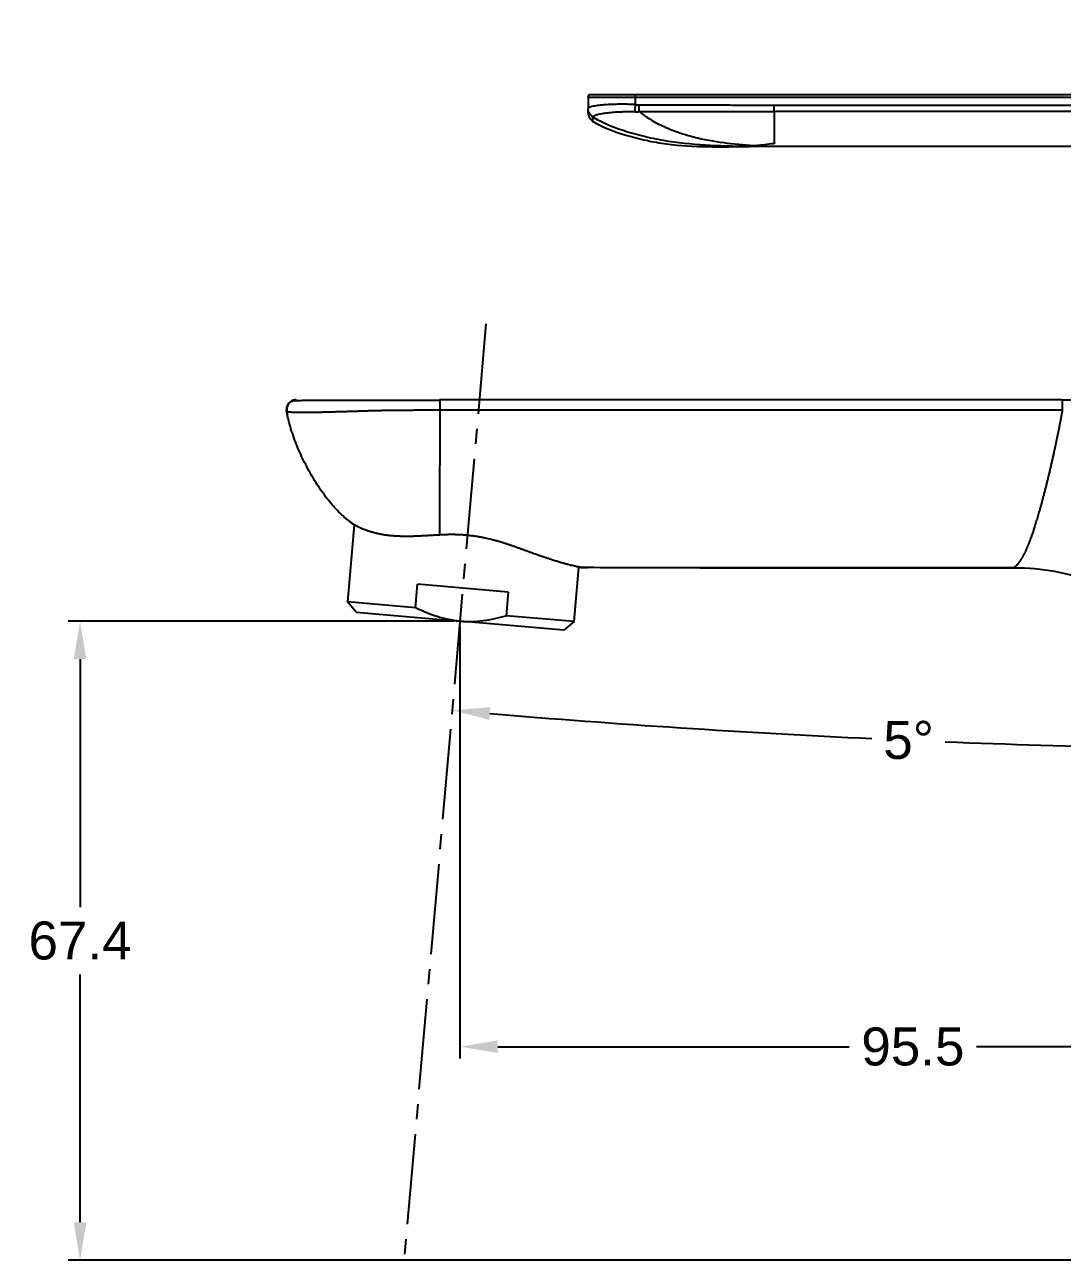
# Model space of a CAD drawing. Header units: millimetres. Extents: x 2004 to 2845, y 1448 to 2043.
# Drawn here: x 2330 to 2439.4, y 1689.5 to 1819.7 of the extents above; entities that cross this region are included whole.
import ezdxf

# ---------------------------------------------------------------- set-up
doc = ezdxf.new("R2010")
doc.units = ezdxf.units.MM
doc.linetypes.add('CENTER2', pattern=[28.575, 19.05, -3.175, 3.175, -3.175])
doc.styles.get("Standard").update_dxf_attribs({"font": 'arial.ttf'})
doc.dimstyles.new('사본(2) STANDARD', dxfattribs={"dimscale": 0, "dimtxt": 4, "dimasz": 4, "dimexe": 1.25, "dimexo": 0.625, "dimgap": 1.5, "dimtad": 3, "dimtih": 1, "dimtoh": 1, "dimdec": 1, "dimzin": 9, "dimdsep": 46, "dimtxsty": 'Standard', "dimcen": 2.5, "dimclrd": 3, "dimclre": 3, "dimclrt": 4, "dimadec": 0, "dimazin": 0, "dimtfac": 1, "dimtdec": 1, "dimtmove": 0, "dimatfit": 3, "dimfxl": 1.25, "dimtfill": 1, "dimtolj": 1, "dimtzin": 0, "dimarcsym": 0})

# ---------------------------------------------------------------- blocks, each defined once
blk = doc.blocks.new('*D4')
at = {"color": 3, "lineweight": -2, "transparency": 16777216}
for p, q in [((2375.26, 1756.87), (2334.59, 1756.87)), ((2335.84, 1752.87), (2335.84, 1726.73)), ((2335.84, 1693.5), (2335.84, 1719.64)), ((2445.78, 1689.5), (2334.59, 1689.5))]:
    blk.add_line(p, q, dxfattribs=at)
at = {"color": 3, "transparency": 16777216}
for points in [[(2335.17, 1752.87), (2336.51, 1752.87), (2335.84, 1756.87)], [(2335.17, 1693.5), (2336.51, 1693.5), (2335.84, 1689.5)]]:
    blk.add_solid(points, dxfattribs=at)
at = {"layer": 'Defpoints', "color": 0, "transparency": 16777216}
for p in [(2375.88, 1756.87), (2335.84, 1689.5), (2446.4, 1689.5)]:
    blk.add_point(p, dxfattribs=at)
at = {"color": 4, "transparency": 16777216, "insert": (2335.84, 1723.18), "char_height": 4, "attachment_point": 5, "bg_fill": 3, "box_fill_scale": 1.1, "bg_fill_color": 256, "bg_fill_true_color": 13158600, "bg_fill_transparency": 0}
blk.add_mtext('\\A1;67.4', dxfattribs=at)
blk = doc.blocks.new('*D5')
at = {"color": 3, "lineweight": -2, "transparency": 16777216}
for start, end in [(265.20733, 267.29921), (267.70076, 269.79267)]:
    blk.add_arc((2471.4, 2848.65), 1105.38, start, end, dxfattribs=at)
at = {"color": 3, "transparency": 16777216}
for points in [[(2378.99, 1746.47), (2379.11, 1747.8), (2375.06, 1747.48)], [(2467.4, 1743.95), (2467.4, 1742.61), (2471.4, 1743.27)]]:
    blk.add_solid(points, dxfattribs=at)
at = {"layer": 'Defpoints', "color": 0, "transparency": 16777216}
for p in [(2471.4, 1819.74), (2378.63, 1788.2), (2407.13, 1745.14), (2471.4, 1691.97), (2369.99, 1689.5)]:
    blk.add_point(p, dxfattribs=at)
at = {"color": 4, "transparency": 16777216, "insert": (2423.19, 1744.32), "char_height": 4, "attachment_point": 5, "bg_fill": 3, "box_fill_scale": 1.1, "bg_fill_color": 256, "bg_fill_true_color": 13158600, "bg_fill_transparency": 0}
blk.add_mtext('\\A1;5°', dxfattribs=at)
blk = doc.blocks.new('*D6')
at = {"color": 3, "lineweight": -2, "transparency": 16777216}
for p, q in [((2375.88, 1756.25), (2375.88, 1710.76)), ((2471.4, 1756.25), (2471.4, 1710.76)), ((2379.88, 1712.01), (2416.93, 1712.01)), ((2467.4, 1712.01), (2430.35, 1712.01))]:
    blk.add_line(p, q, dxfattribs=at)
at = {"color": 3, "transparency": 16777216}
for points in [[(2379.88, 1712.68), (2379.88, 1711.35), (2375.88, 1712.01)], [(2467.4, 1712.68), (2467.4, 1711.35), (2471.4, 1712.01)]]:
    blk.add_solid(points, dxfattribs=at)
at = {"layer": 'Defpoints', "color": 0, "transparency": 16777216}
for p in [(2375.88, 1756.87), (2471.4, 1756.87), (2471.4, 1712.01)]:
    blk.add_point(p, dxfattribs=at)
at = {"color": 4, "transparency": 16777216, "insert": (2423.64, 1712.01), "char_height": 4, "attachment_point": 5, "bg_fill": 3, "box_fill_scale": 1.1, "bg_fill_color": 256, "bg_fill_true_color": 13158600, "bg_fill_transparency": 0}
blk.add_mtext('\\A1;95.5', dxfattribs=at)

msp = doc.modelspace()

# ---------------------------------------------------------------- linework, layer by layer
at = {"linetype": 'Continuous'}
for p, q in [((2389.4, 1812.1), (2389.4, 1810.92)), ((2389.4, 1812.1), (2394.4, 1812.1)), ((2389.7, 1812.4), (2394.4, 1812.4)), ((2394.4, 1812.4), (2449.71, 1812.4)), ((2394.4, 1812.1), (2394.4, 1812.4)), ((2394.4, 1811.32), (2394.4, 1812.1)), ((2394.4, 1812.1), (2449.71, 1812.1)), ((2389.4, 1810.44), (2389.4, 1810.88)), ((2409, 1811.28), (2449.91, 1811.28)), ((2406.4, 1806.9), (2406.41, 1806.9)), ((2443.9, 1806.9), (2406.4, 1806.9)), ((2406.41, 1806.9), (2406.4, 1806.9)), ((2358.6, 1780.2), (2358.59, 1780.2)), ((2364.73, 1767.04), (2364.02, 1758.91)), ((2364.49, 1767.19), (2364.49, 1767.18)), ((2387.93, 1756.82), (2388.43, 1762.53)), ((2388.68, 1762.53), (2388.68, 1762.53)), ((2371.19, 1758.28), (2371.41, 1760.77)), ((2380.97, 1759.94), (2371.41, 1760.77)), ((2380.97, 1759.94), (2380.75, 1757.45)), ((2364.93, 1757.83), (2364.02, 1758.91)), ((2371.19, 1758.28), (2364.02, 1758.91)), ((2364.93, 1757.83), (2375.88, 1756.87)), ((2387.93, 1756.82), (2380.75, 1757.45)), ((2386.84, 1755.91), (2375.88, 1756.87)), ((2387.93, 1756.82), (2386.84, 1755.91))]:
    msp.add_line(p, q, dxfattribs=at)
at = {"color": 1, "linetype": 'CENTER2', "ltscale": 0.5}
msp.add_line((2378.63, 1788.2), (2369.99, 1689.5), dxfattribs=at)
at = {"linetype": 'Continuous', "extrusion": (0, 0, -1)}
msp.add_arc((-2389.7, 1812.1), 0.3, 0, 90, dxfattribs=at)
msp.add_ellipse((2389.41, 1818.45), major_axis=(-0.01, -7.6), ratio=0.000077, start_param=0.091696, end_param=0.132258, dxfattribs=at)
at = {"linetype": 'Continuous'}
for points, knots in [([(2389.51, 1811.02), (2389.51, 1811.02), (2389.5, 1811.02), (2389.49, 1811.02), (2389.48, 1811.01), (2389.47, 1811), (2389.46, 1811), (2389.45, 1810.99), (2389.44, 1810.98), (2389.43, 1810.97), (2389.43, 1810.97), (2389.42, 1810.96), (2389.42, 1810.95), (2389.41, 1810.95), (2389.41, 1810.94), (2389.41, 1810.93), (2389.4, 1810.92), (2389.4, 1810.92), (2389.4, 1810.92)], [0, 0, 0, 0, 0.010482, 0.073142, 0.136275, 0.19988, 0.263958, 0.328508, 0.393531, 0.459026, 0.524994, 0.591434, 0.658347, 0.725732, 0.79359, 0.861921, 0.930724, 1, 1, 1, 1]), ([(2389.92, 1810.01), (2389.84, 1810.05), (2389.77, 1810.11), (2389.64, 1810.23), (2389.59, 1810.3), (2389.5, 1810.45), (2389.46, 1810.53), (2389.42, 1810.7), (2389.4, 1810.79), (2389.4, 1810.88)], [0, 0, 0, 0, 0.25, 0.25, 0.5, 0.5, 0.75, 0.75, 1, 1, 1, 1]), ([(2389.4, 1810.44), (2389.4, 1810.35), (2389.41, 1810.27), (2389.46, 1810.1), (2389.49, 1810.02), (2389.57, 1809.88), (2389.62, 1809.81), (2389.74, 1809.68), (2389.81, 1809.63), (2389.88, 1809.59)], [0, 0, 0, 0, 0.25, 0.25, 0.5, 0.5, 0.75, 0.75, 1, 1, 1, 1]), ([(2394.4, 1811.32), (2394.39, 1811.32), (2394.37, 1811.32), (2394.33, 1811.33), (2394.3, 1811.33), (2394.26, 1811.33), (2394.22, 1811.33), (2394.19, 1811.33), (2394.15, 1811.33), (2394.12, 1811.34), (2394.08, 1811.34), (2394.04, 1811.34), (2394.01, 1811.34), (2393.97, 1811.34), (2393.93, 1811.34), (2393.9, 1811.34), (2393.86, 1811.35), (2393.82, 1811.35), (2393.79, 1811.35), (2393.75, 1811.35), (2393.71, 1811.35), (2393.67, 1811.35), (2393.64, 1811.35), (2393.6, 1811.35), (2393.56, 1811.35), (2393.52, 1811.35), (2393.49, 1811.36), (2393.45, 1811.36), (2393.41, 1811.36), (2393.37, 1811.36), (2393.34, 1811.36), (2393.3, 1811.36), (2393.26, 1811.36), (2393.22, 1811.36), (2393.19, 1811.36), (2393.15, 1811.36), (2393.11, 1811.36), (2393.07, 1811.36), (2393.03, 1811.36), (2393, 1811.36), (2392.96, 1811.36), (2392.92, 1811.36), (2392.88, 1811.36), (2392.85, 1811.36), (2392.81, 1811.36), (2392.77, 1811.36), (2392.73, 1811.36), (2392.69, 1811.36), (2392.66, 1811.36), (2392.62, 1811.36), (2392.58, 1811.36), (2392.54, 1811.36), (2392.4, 1811.35), (2392.16, 1811.35), (2391.83, 1811.34), (2391.5, 1811.32), (2391.18, 1811.3), (2390.86, 1811.27), (2390.53, 1811.24), (2390.2, 1811.19), (2389.91, 1811.14), (2389.75, 1811.11), (2389.67, 1811.08), (2389.65, 1811.08), (2389.63, 1811.07), (2389.61, 1811.06), (2389.6, 1811.06), (2389.58, 1811.05), (2389.56, 1811.05), (2389.55, 1811.04), (2389.53, 1811.03), (2389.52, 1811.03), (2389.51, 1811.02), (2389.51, 1811.02)], [0, 0, 0, 0, 0.005213, 0.010441, 0.015684, 0.020942, 0.026214, 0.031502, 0.036804, 0.042121, 0.047453, 0.052799, 0.058161, 0.063537, 0.068928, 0.074334, 0.079756, 0.085192, 0.090643, 0.096109, 0.101589, 0.107085, 0.112596, 0.118122, 0.123663, 0.129219, 0.13479, 0.140376, 0.145977, 0.151593, 0.157224, 0.162871, 0.168532, 0.174209, 0.1799, 0.185607, 0.191329, 0.197066, 0.202818, 0.208586, 0.214368, 0.220166, 0.225979, 0.231808, 0.237651, 0.24351, 0.249384, 0.255273, 0.261177, 0.267097, 0.273032, 0.278983, 0.284948, 0.338607, 0.394136, 0.451542, 0.510829, 0.572003, 0.645719, 0.725313, 0.810788, 0.902148, 0.91083, 0.919584, 0.92841, 0.937307, 0.946275, 0.955315, 0.964426, 0.973608, 0.982862, 0.992187, 1, 1, 1, 1]), ([(2394.35, 1810.57), (2394.2, 1810.57), (2394.06, 1810.57), (2393.77, 1810.57), (2393.63, 1810.56), (2393.35, 1810.56), (2393.21, 1810.55), (2392.94, 1810.54), (2392.8, 1810.54), (2392.41, 1810.52), (2392.16, 1810.5), (2391.69, 1810.46), (2391.46, 1810.44), (2391.06, 1810.38), (2390.88, 1810.36), (2390.56, 1810.3), (2390.43, 1810.27), (2390.2, 1810.2), (2390.11, 1810.17), (2389.99, 1810.1), (2389.95, 1810.07), (2389.94, 1810.04)], [0, 0, 0, 0, 0.0625, 0.0625, 0.125, 0.125, 0.1875, 0.1875, 0.25, 0.25, 0.375, 0.375, 0.5, 0.5, 0.625, 0.625, 0.75, 0.75, 0.875, 0.875, 1, 1, 1, 1]), ([(2394.4, 1811.32), (2394.43, 1811.32), (2394.53, 1811.31), (2394.66, 1811.31), (2394.76, 1811.31), (2394.78, 1811.31)], [0, 0, 0, 0, 0.203411, 0.830539, 1, 1, 1, 1]), ([(2394.77, 1810.59), (2394.77, 1810.63), (2394.77, 1810.68), (2394.77, 1810.79), (2394.77, 1810.85), (2394.78, 1810.98), (2394.78, 1811.04), (2394.78, 1811.18), (2394.78, 1811.24), (2394.78, 1811.31)], [0, 0, 0, 0, 0.25, 0.25, 0.5, 0.5, 0.75, 0.75, 1, 1, 1, 1]), ([(2394.77, 1810.59), (2395.25, 1810.2), (2396, 1809.71), (2396.9, 1809.24), (2397.28, 1809.06), (2397.54, 1808.94), (2397.67, 1808.89), (2398.06, 1808.72), (2398.32, 1808.62), (2398.84, 1808.43), (2399.1, 1808.34), (2399.88, 1808.09), (2400.41, 1807.94), (2401.98, 1807.56), (2403.03, 1807.39), (2405.15, 1807.14), (2406.21, 1807.06), (2407.26, 1807)], [0, 0, 0, 0, 0.125, 0.1875, 0.21875, 0.21875, 0.25, 0.25, 0.3125, 0.3125, 0.375, 0.375, 0.5, 0.5, 0.75, 0.75, 1, 1, 1, 1]), ([(2394.77, 1810.59), (2395.08, 1810.59), (2395.69, 1810.59), (2396.6, 1810.59), (2397.51, 1810.59), (2398.42, 1810.59), (2399.32, 1810.59), (2400.22, 1810.59), (2401.11, 1810.59), (2402.01, 1810.59), (2402.89, 1810.59), (2403.78, 1810.59), (2404.66, 1810.59), (2405.53, 1810.59), (2406.41, 1810.59), (2407.28, 1810.59), (2408.14, 1810.59), (2408.72, 1810.59), (2409, 1810.59)], [0, 0, 0, 0, 0.064402, 0.128565, 0.192486, 0.25616, 0.319586, 0.38276, 0.445678, 0.508339, 0.570739, 0.632876, 0.694746, 0.756346, 0.817675, 0.878728, 0.939504, 1, 1, 1, 1]), ([(2394.78, 1811.31), (2395.53, 1811.3), (2397.1, 1811.3), (2399.47, 1811.29), (2401.9, 1811.29), (2404.33, 1811.28), (2406.7, 1811.28), (2408.26, 1811.28), (2409, 1811.28)], [0, 0, 0, 0, 0.159918, 0.329908, 0.500481, 0.671623, 0.843312, 1, 1, 1, 1]), ([(2409, 1810.59), (2409, 1810.64), (2409, 1810.69), (2409, 1810.79), (2409, 1810.85), (2409, 1810.97), (2409, 1811.03), (2409, 1811.15), (2409, 1811.22), (2409, 1811.28)], [0, 0, 0, 0, 0.25, 0.25, 0.5, 0.5, 0.75, 0.75, 1, 1, 1, 1]), ([(2409, 1810.59), (2409, 1810.05), (2409, 1809.39), (2409, 1808.7), (2409, 1808.1), (2409, 1807.57), (2409, 1807.3), (2409, 1807.2)], [0, 0, 0, 0, 0.219732, 0.349777, 0.479821, 0.739911, 1, 1, 1, 1]), ([(2389.88, 1809.59), (2389.88, 1809.59), (2389.88, 1809.59), (2389.88, 1809.59), (2389.88, 1809.59), (2389.88, 1809.59), (2389.88, 1809.59), (2389.88, 1809.59), (2389.88, 1809.59), (2389.88, 1809.6), (2389.88, 1809.6), (2389.89, 1809.6), (2389.89, 1809.6), (2389.89, 1809.61), (2389.89, 1809.61), (2389.89, 1809.61), (2389.89, 1809.62), (2389.89, 1809.62), (2389.89, 1809.63), (2389.89, 1809.63), (2389.89, 1809.63), (2389.89, 1809.64), (2389.89, 1809.65), (2389.89, 1809.65), (2389.89, 1809.66), (2389.89, 1809.66), (2389.89, 1809.67), (2389.9, 1809.68), (2389.9, 1809.68), (2389.9, 1809.69), (2389.9, 1809.7), (2389.9, 1809.7), (2389.9, 1809.71), (2389.9, 1809.72), (2389.9, 1809.73), (2389.9, 1809.74), (2389.9, 1809.75), (2389.9, 1809.75), (2389.9, 1809.76), (2389.9, 1809.77), (2389.91, 1809.78), (2389.91, 1809.79), (2389.91, 1809.8), (2389.91, 1809.81), (2389.91, 1809.82), (2389.91, 1809.83), (2389.91, 1809.85), (2389.91, 1809.86), (2389.91, 1809.87), (2389.91, 1809.88), (2389.91, 1809.89), (2389.91, 1809.9), (2389.92, 1809.92), (2389.92, 1809.93), (2389.92, 1809.94), (2389.92, 1809.96), (2389.92, 1809.97), (2389.92, 1809.98), (2389.92, 1810), (2389.92, 1810), (2389.92, 1810.01)], [0, 0, 0, 0, 0.017879, 0.035736, 0.05357, 0.071382, 0.089172, 0.10694, 0.124686, 0.142409, 0.16011, 0.177789, 0.195446, 0.21308, 0.230692, 0.248281, 0.265849, 0.283394, 0.300916, 0.318417, 0.335895, 0.35335, 0.370784, 0.388194, 0.405583, 0.422949, 0.440293, 0.457614, 0.474913, 0.492189, 0.509443, 0.526674, 0.543883, 0.56107, 0.578234, 0.595375, 0.612494, 0.629591, 0.646665, 0.663716, 0.680745, 0.697752, 0.714735, 0.731697, 0.748635, 0.765551, 0.782445, 0.799316, 0.816164, 0.83299, 0.849793, 0.866573, 0.883331, 0.900066, 0.916778, 0.933468, 0.950135, 0.966779, 0.983401, 1, 1, 1, 1]), ([(2389.88, 1809.59), (2390.96, 1808.92), (2392.86, 1808.2), (2395.52, 1807.54), (2398.38, 1807.01), (2402.01, 1806.84), (2404.94, 1806.9), (2406.4, 1806.9)], [0, 0, 0, 0, 0.224773, 0.353977, 0.483182, 0.74159, 1, 1, 1, 1]), ([(2389.92, 1810.01), (2389.92, 1810.01), (2389.92, 1810.01), (2389.93, 1810.02), (2389.93, 1810.02), (2389.93, 1810.02), (2389.93, 1810.03), (2389.93, 1810.03), (2389.93, 1810.04), (2389.94, 1810.04), (2389.94, 1810.04)], [0, 0, 0, 0, 0.123337, 0.247146, 0.371429, 0.496186, 0.62142, 0.747133, 0.873326, 1, 1, 1, 1]), ([(2389.92, 1810.01), (2391.07, 1809.33), (2393.01, 1808.57), (2395.71, 1807.87), (2398.61, 1807.31), (2402.28, 1807), (2405.23, 1806.95), (2406.7, 1806.93)], [0, 0, 0, 0, 0.224296, 0.35358, 0.482864, 0.741432, 1, 1, 1, 1]), ([(2407.26, 1807), (2407.2, 1806.99), (2407.09, 1806.97), (2406.94, 1806.96), (2406.81, 1806.94), (2406.73, 1806.93), (2406.7, 1806.93)], [0, 0, 0, 0, 0.250005, 0.500008, 0.750012, 1, 1, 1, 1]), ([(2358.59, 1780.2), (2358.53, 1780.2), (2358.47, 1780.19), (2358.33, 1780.17), (2358.27, 1780.15), (2358.13, 1780.09), (2358.07, 1780.05), (2357.94, 1779.96), (2357.88, 1779.91), (2357.78, 1779.79), (2357.74, 1779.72), (2357.67, 1779.59), (2357.64, 1779.51), (2357.6, 1779.37), (2357.59, 1779.29), (2357.59, 1779.15), (2357.6, 1779.08), (2357.61, 1779.01)], [0, 0, 0, 0, 0.125, 0.125, 0.25, 0.25, 0.375, 0.375, 0.5, 0.5, 0.625, 0.625, 0.75, 0.75, 0.875, 0.875, 1, 1, 1, 1]), ([(2357.73, 1778.85), (2357.69, 1778.96), (2357.64, 1779.18), (2357.7, 1779.56), (2357.91, 1779.89), (2358.12, 1780.04), (2358.24, 1780.1)], [0, 0, 0, 0, 0.225169, 0.477135, 0.741745, 1, 1, 1, 1]), ([(2358.29, 1780.12), (2358.29, 1780.12), (2358.33, 1780.13), (2358.4, 1780.14), (2358.69, 1780.14), (2359.14, 1780.15), (2359.77, 1780.15), (2360.58, 1780.16), (2361.56, 1780.16), (2362.67, 1780.17), (2363.91, 1780.17), (2365.24, 1780.17), (2366.62, 1780.17), (2369.47, 1780.18), (2371.86, 1780.18), (2373.77, 1780.18)], [0, 0, 0, 0, 0.053409, 0.108182, 0.164171, 0.221379, 0.279782, 0.339377, 0.400148, 0.462083, 0.525185, 0.589435, 0.655664, 0.723553, 1, 1, 1, 1]), ([(2358.59, 1780.2), (2358.59, 1780.2), (2358.6, 1780.2), (2358.62, 1780.2), (2358.62, 1780.2), (2358.63, 1780.2), (2358.63, 1780.2), (2358.64, 1780.2), (2358.65, 1780.2), (2358.66, 1780.2), (2358.66, 1780.2), (2358.66, 1780.2)], [0, 0, 0, 0, 0.535619, 0.535619, 0.669524, 0.669524, 0.803429, 0.803429, 0.937334, 0.937334, 1, 1, 1, 1]), ([(2373.77, 1780.2), (2373.77, 1780.2), (2373.77, 1780.2), (2373.77, 1780.2), (2373.77, 1780.2), (2373.77, 1780.2), (2373.77, 1780.19), (2373.77, 1780.19), (2373.77, 1780.19), (2373.77, 1780.19), (2373.77, 1780.19), (2373.77, 1780.18), (2373.77, 1780.18), (2373.77, 1780.18), (2373.77, 1780.18), (2373.77, 1780.18)], [0, 0, 0, 0, 0.078943, 0.158558, 0.238841, 0.319789, 0.4014, 0.483669, 0.566591, 0.650162, 0.734376, 0.819227, 0.904709, 0.990816, 1, 1, 1, 1]), ([(2373.77, 1780.18), (2373.77, 1780.18), (2373.77, 1780.17), (2373.77, 1780.17), (2373.77, 1780.16), (2373.77, 1780.16), (2373.77, 1780.15), (2373.77, 1780.15), (2373.77, 1780.14), (2373.77, 1780.13), (2373.77, 1780.13), (2373.77, 1780.12), (2373.77, 1780.11), (2373.77, 1780.11), (2373.77, 1780.1), (2373.77, 1780.09), (2373.77, 1780.08), (2373.77, 1780.07), (2373.77, 1780.06), (2373.77, 1780.05), (2373.77, 1780.04), (2373.77, 1780.03), (2373.77, 1780.02), (2373.77, 1780), (2373.77, 1779.99), (2373.77, 1779.98), (2373.77, 1779.97), (2373.77, 1779.95), (2373.77, 1779.94), (2373.77, 1779.92), (2373.77, 1779.91), (2373.77, 1779.89), (2373.77, 1779.88), (2373.77, 1779.86), (2373.77, 1779.85), (2373.77, 1779.83), (2373.77, 1779.82), (2373.77, 1779.8), (2373.77, 1779.78), (2373.77, 1779.77), (2373.77, 1779.75), (2373.77, 1779.73), (2373.77, 1779.71), (2373.77, 1779.69), (2373.77, 1779.68), (2373.77, 1779.66), (2373.77, 1779.64), (2373.77, 1779.62), (2373.77, 1779.6), (2373.77, 1779.58), (2373.77, 1779.56), (2373.77, 1779.54), (2373.77, 1779.52), (2373.77, 1779.5), (2373.78, 1779.49), (2373.78, 1779.47), (2373.78, 1779.45), (2373.78, 1779.43), (2373.78, 1779.41), (2373.78, 1779.39), (2373.78, 1779.37), (2373.78, 1779.35), (2373.78, 1779.33), (2373.78, 1779.31), (2373.78, 1779.29), (2373.78, 1779.27), (2373.78, 1779.25), (2373.78, 1779.23), (2373.78, 1779.21), (2373.78, 1779.19), (2373.78, 1779.17), (2373.78, 1779.15), (2373.78, 1779.14), (2373.78, 1779.12), (2373.78, 1779.11), (2373.78, 1779.1)], [0, 0, 0, 0, 0.011163, 0.023736, 0.036394, 0.049138, 0.061966, 0.074876, 0.087867, 0.100937, 0.114085, 0.127308, 0.140606, 0.153975, 0.167415, 0.180922, 0.194496, 0.208133, 0.221832, 0.23559, 0.249404, 0.263273, 0.277194, 0.291163, 0.305179, 0.319239, 0.33334, 0.347479, 0.361653, 0.37586, 0.390095, 0.404358, 0.418643, 0.43295, 0.447273, 0.46161, 0.475959, 0.490315, 0.504676, 0.519039, 0.5334, 0.547757, 0.562105, 0.576443, 0.590766, 0.605073, 0.619359, 0.633621, 0.647857, 0.662064, 0.676239, 0.690378, 0.704479, 0.71854, 0.732556, 0.746526, 0.760447, 0.774317, 0.788132, 0.801891, 0.81559, 0.829228, 0.842803, 0.856311, 0.869751, 0.883122, 0.89642, 0.909644, 0.922793, 0.935864, 0.948856, 0.961767, 0.974595, 0.98734, 1, 1, 1, 1]), ([(2439.39, 1780.2), (2439.39, 1780.2), (2439.39, 1780.19), (2439.39, 1780.16), (2439.39, 1780.14), (2439.39, 1780.08), (2439.39, 1780.05), (2439.39, 1779.97), (2439.39, 1779.92), (2439.39, 1779.82), (2439.39, 1779.76), (2439.39, 1779.64), (2439.39, 1779.58), (2439.39, 1779.45), (2439.39, 1779.38), (2439.39, 1779.24), (2439.39, 1779.17), (2439.39, 1779.1)], [0, 0, 0, 0, 0.125, 0.125, 0.25, 0.25, 0.375, 0.375, 0.5, 0.5, 0.625, 0.625, 0.75, 0.75, 0.875, 0.875, 1, 1, 1, 1]), ([(2439.39, 1780.2), (2440.07, 1780.2), (2440.74, 1780.2), (2442.09, 1780.2), (2442.77, 1780.2), (2444.12, 1780.2), (2444.8, 1780.2), (2446.15, 1780.2), (2446.82, 1780.2), (2448.17, 1780.2), (2448.84, 1780.2), (2450.19, 1780.2), (2451.19, 1780.2), (2452.2, 1780.2), (2452.87, 1780.2), (2453.2, 1780.2), (2454.2, 1780.2), (2454.86, 1780.2), (2456.18, 1780.2), (2456.84, 1780.2), (2457.82, 1780.2), (2458.15, 1780.2), (2458.8, 1780.2), (2459.13, 1780.2), (2459.78, 1780.2), (2460.11, 1780.2), (2460.76, 1780.2), (2461.08, 1780.2), (2462.05, 1780.2), (2462.7, 1780.2), (2463.68, 1780.2), (2464, 1780.2), (2464.66, 1780.2), (2464.98, 1780.2), (2465.64, 1780.2), (2465.97, 1780.2), (2466.63, 1780.2), (2466.96, 1780.2), (2467.62, 1780.2), (2467.95, 1780.2), (2468.61, 1780.2), (2468.94, 1780.2), (2469.61, 1780.2), (2469.94, 1780.2), (2470.61, 1780.2), (2470.94, 1780.2), (2471.28, 1780.2)], [0, 0, 0, 0, 0.0625, 0.0625, 0.125, 0.125, 0.1875, 0.1875, 0.25, 0.25, 0.3125, 0.3125, 0.375, 0.40625, 0.40625, 0.4375, 0.4375, 0.5, 0.5, 0.5625, 0.5625, 0.59375, 0.59375, 0.625, 0.625, 0.65625, 0.65625, 0.6875, 0.6875, 0.75, 0.75, 0.78125, 0.78125, 0.8125, 0.8125, 0.84375, 0.84375, 0.875, 0.875, 0.90625, 0.90625, 0.9375, 0.9375, 0.96875, 0.96875, 1, 1, 1, 1]), ([(2364.51, 1767.19), (2364.13, 1767.47), (2363.33, 1768.13), (2362.25, 1769.28), (2361.2, 1770.68), (2360.18, 1772.3), (2359.26, 1774.05), (2358.5, 1775.83), (2357.93, 1777.51), (2357.69, 1778.6), (2357.61, 1779.09)], [0, 0, 0, 0, 0.102655, 0.228864, 0.355772, 0.479806, 0.604961, 0.736801, 0.87716, 1, 1, 1, 1]), ([(2357.68, 1778.98), (2357.68, 1778.98), (2357.68, 1778.98), (2357.68, 1778.98), (2357.67, 1778.99), (2357.67, 1778.99), (2357.66, 1778.99), (2357.66, 1778.99), (2357.66, 1778.99), (2357.65, 1779), (2357.65, 1779), (2357.64, 1779), (2357.64, 1779), (2357.64, 1779), (2357.63, 1779), (2357.63, 1779), (2357.63, 1779.01), (2357.62, 1779.01), (2357.62, 1779.01), (2357.62, 1779.01), (2357.62, 1779.01), (2357.61, 1779.01), (2357.61, 1779.01), (2357.61, 1779.01), (2357.61, 1779.01), (2357.61, 1779.01), (2357.61, 1779.01), (2357.61, 1779.01)], [0, 0, 0, 0, 0.020159, 0.047958, 0.076902, 0.10699, 0.138219, 0.170585, 0.204084, 0.238713, 0.274469, 0.311349, 0.349352, 0.38848, 0.428734, 0.470114, 0.512624, 0.556266, 0.60104, 0.646947, 0.693986, 0.742156, 0.791459, 0.841895, 0.893464, 0.946166, 1, 1, 1, 1]), ([(2373.78, 1779.1), (2373.68, 1779.1), (2373.5, 1779.1), (2373.22, 1779.1), (2372.95, 1779.1), (2372.68, 1779.1), (2372.42, 1779.1), (2372.15, 1779.1), (2371.89, 1779.1), (2371.64, 1779.1), (2371.39, 1779.1), (2371.14, 1779.1), (2370.89, 1779.09), (2370.65, 1779.09), (2370.41, 1779.09), (2370.17, 1779.09), (2369.94, 1779.09), (2369.71, 1779.08), (2369.48, 1779.08), (2369.26, 1779.08), (2369.04, 1779.08), (2368.82, 1779.07), (2368.6, 1779.07), (2368.39, 1779.07), (2368.18, 1779.07), (2367.98, 1779.06), (2367.78, 1779.06), (2367.58, 1779.06), (2367.39, 1779.05), (2367.2, 1779.05), (2367.01, 1779.04), (2366.83, 1779.04), (2366.65, 1779.03), (2366.47, 1779.03), (2366.3, 1779.03), (2366.12, 1779.02), (2365.95, 1779.02), (2365.78, 1779.01), (2365.62, 1779.01), (2365.45, 1779), (2365.29, 1778.99), (2365.11, 1778.99), (2364.93, 1778.98), (2364.73, 1778.98), (2364.53, 1778.97), (2364.34, 1778.96), (2364.15, 1778.96), (2363.96, 1778.95), (2363.77, 1778.95), (2363.59, 1778.94), (2363.41, 1778.93), (2363.23, 1778.93), (2363.06, 1778.92), (2362.88, 1778.92), (2362.71, 1778.92), (2362.55, 1778.91), (2362.38, 1778.91), (2362.22, 1778.9), (2362.06, 1778.9), (2361.91, 1778.9), (2361.75, 1778.89), (2361.6, 1778.89), (2361.46, 1778.89), (2361.32, 1778.88), (2361.18, 1778.88), (2361.04, 1778.88), (2360.9, 1778.88), (2360.77, 1778.87), (2360.65, 1778.87), (2360.52, 1778.87), (2360.4, 1778.87), (2360.28, 1778.87), (2360.17, 1778.86), (2360.06, 1778.86), (2359.95, 1778.86), (2359.84, 1778.86), (2359.74, 1778.86), (2359.54, 1778.86), (2359.26, 1778.86), (2358.93, 1778.86), (2358.63, 1778.87), (2358.38, 1778.87), (2358.17, 1778.88), (2358.03, 1778.89), (2357.95, 1778.9), (2357.9, 1778.9), (2357.86, 1778.91), (2357.82, 1778.91), (2357.79, 1778.92), (2357.77, 1778.92), (2357.75, 1778.93), (2357.74, 1778.93), (2357.73, 1778.94), (2357.73, 1778.94), (2357.72, 1778.95), (2357.71, 1778.96), (2357.71, 1778.96), (2357.71, 1778.96), (2357.7, 1778.97), (2357.7, 1778.97), (2357.7, 1778.97), (2357.69, 1778.97), (2357.69, 1778.98), (2357.69, 1778.98), (2357.69, 1778.98)], [0, 0, 0, 0, 0.01252, 0.024895, 0.037123, 0.049205, 0.061141, 0.072931, 0.084575, 0.096073, 0.107425, 0.118631, 0.129691, 0.140605, 0.151373, 0.161995, 0.172474, 0.182811, 0.193007, 0.203062, 0.212975, 0.222746, 0.232376, 0.241862, 0.251199, 0.260379, 0.269399, 0.27826, 0.286964, 0.295512, 0.303902, 0.312134, 0.320217, 0.328166, 0.336013, 0.343788, 0.351491, 0.359113, 0.36665, 0.374102, 0.381465, 0.388736, 0.397659, 0.406611, 0.415529, 0.424378, 0.43316, 0.441878, 0.450531, 0.459122, 0.46765, 0.476116, 0.484523, 0.49287, 0.501159, 0.50939, 0.517564, 0.52568, 0.53374, 0.541743, 0.54969, 0.557581, 0.565415, 0.573191, 0.58091, 0.58857, 0.596171, 0.603713, 0.611197, 0.618623, 0.625993, 0.633306, 0.640561, 0.64776, 0.654902, 0.661987, 0.669014, 0.675984, 0.703575, 0.731019, 0.758294, 0.785388, 0.812311, 0.83912, 0.849322, 0.859523, 0.869727, 0.879945, 0.890143, 0.900258, 0.910201, 0.919943, 0.929511, 0.938968, 0.948367, 0.957709, 0.962694, 0.967987, 0.973592, 0.979512, 0.985751, 0.992311, 0.999191, 1, 1, 1, 1]), ([(2373.78, 1779.1), (2373.78, 1779.06), (2373.78, 1778.99), (2373.78, 1778.88), (2373.78, 1778.78), (2373.78, 1778.67), (2373.78, 1778.56), (2373.78, 1778.45), (2373.78, 1778.37), (2373.78, 1778.3), (2373.78, 1778.24), (2373.78, 1778.16), (2373.78, 1778.08), (2373.78, 1777.98), (2373.78, 1777.86), (2373.78, 1777.73), (2373.78, 1777.59), (2373.78, 1777.43), (2373.78, 1777.27), (2373.78, 1777.1), (2373.78, 1776.94), (2373.78, 1776.78), (2373.78, 1776.61), (2373.78, 1776.45), (2373.78, 1776.29), (2373.78, 1776.14), (2373.78, 1775.96), (2373.78, 1775.68), (2373.78, 1775.24), (2373.78, 1774.83), (2373.78, 1774.5), (2373.78, 1774.33), (2373.78, 1774.15), (2373.78, 1773.98), (2373.78, 1773.8), (2373.78, 1773.63), (2373.78, 1773.45), (2373.78, 1773.34), (2373.78, 1773.28)], [0, 0, 0, 0, 0.018469, 0.036921, 0.055355, 0.073772, 0.09217, 0.110551, 0.128912, 0.13669, 0.146828, 0.159323, 0.174169, 0.191361, 0.210891, 0.232749, 0.256926, 0.285252, 0.313526, 0.341746, 0.369911, 0.398021, 0.426075, 0.454072, 0.48201, 0.509888, 0.527941, 0.575577, 0.652447, 0.757935, 0.788537, 0.819045, 0.849457, 0.87977, 0.909983, 0.940093, 0.9701, 1, 1, 1, 1]), ([(2439.39, 1779.1), (2439.38, 1779.06), (2439.37, 1778.98), (2439.35, 1778.85), (2439.32, 1778.73), (2439.3, 1778.6), (2439.27, 1778.47), (2439.25, 1778.33), (2439.22, 1778.19), (2439.2, 1778.06), (2439.17, 1777.91), (2439.14, 1777.77), (2439.11, 1777.62), (2439.09, 1777.48), (2439.06, 1777.33), (2439.03, 1777.17), (2438.99, 1777.02), (2438.96, 1776.86), (2438.93, 1776.7), (2438.9, 1776.54), (2438.86, 1776.37), (2438.83, 1776.21), (2438.79, 1776.04), (2438.76, 1775.87), (2438.72, 1775.7), (2438.68, 1775.52), (2438.65, 1775.34), (2438.61, 1775.17), (2438.57, 1774.99), (2438.53, 1774.8), (2438.49, 1774.62), (2438.45, 1774.43), (2438.41, 1774.24), (2438.36, 1774.05), (2438.32, 1773.86), (2438.28, 1773.67), (2438.23, 1773.47), (2438.19, 1773.28), (2438.14, 1773.08), (2438.09, 1772.88), (2438.05, 1772.68), (2438, 1772.47), (2437.95, 1772.27), (2437.9, 1772.07), (2437.85, 1771.86), (2437.8, 1771.65), (2437.75, 1771.44), (2437.7, 1771.23), (2437.65, 1771.03), (2437.59, 1770.81), (2437.54, 1770.6), (2437.48, 1770.39), (2437.42, 1770.13), (2437.33, 1769.82), (2437.24, 1769.47), (2437.15, 1769.13), (2437.06, 1768.81), (2436.97, 1768.5), (2436.89, 1768.21), (2436.81, 1767.93), (2436.73, 1767.66), (2436.65, 1767.41), (2436.58, 1767.16), (2436.51, 1766.94), (2436.44, 1766.72), (2436.37, 1766.51), (2436.31, 1766.32), (2436.24, 1766.14), (2436.18, 1765.97), (2436.13, 1765.81), (2436.07, 1765.65), (2436.02, 1765.51), (2435.97, 1765.38), (2435.92, 1765.25), (2435.87, 1765.14), (2435.83, 1765.03), (2435.79, 1764.93), (2435.75, 1764.82), (2435.7, 1764.71), (2435.65, 1764.59), (2435.6, 1764.48), (2435.56, 1764.37), (2435.51, 1764.26), (2435.46, 1764.16), (2435.42, 1764.07), (2435.37, 1763.98), (2435.33, 1763.89), (2435.28, 1763.81), (2435.24, 1763.73), (2435.2, 1763.65), (2435.16, 1763.58), (2435.12, 1763.51), (2435.08, 1763.45), (2435.05, 1763.39), (2435.01, 1763.33), (2434.97, 1763.27), (2434.94, 1763.22), (2434.9, 1763.17), (2434.87, 1763.12), (2434.84, 1763.08), (2434.81, 1763.03), (2434.78, 1762.99), (2434.75, 1762.96), (2434.72, 1762.92), (2434.69, 1762.89), (2434.66, 1762.86), (2434.64, 1762.83), (2434.61, 1762.8), (2434.59, 1762.77), (2434.56, 1762.75), (2434.54, 1762.72), (2434.52, 1762.7), (2434.5, 1762.68), (2434.48, 1762.66), (2434.46, 1762.65), (2434.44, 1762.63), (2434.42, 1762.62), (2434.41, 1762.6), (2434.39, 1762.59), (2434.38, 1762.58), (2434.36, 1762.57), (2434.35, 1762.56), (2434.34, 1762.55), (2434.33, 1762.54), (2434.32, 1762.53), (2434.31, 1762.53), (2434.3, 1762.52), (2434.29, 1762.52), (2434.28, 1762.51), (2434.28, 1762.51), (2434.27, 1762.5), (2434.27, 1762.5), (2434.27, 1762.5), (2434.26, 1762.5), (2434.26, 1762.5), (2434.26, 1762.5), (2434.26, 1762.5)], [0, 0, 0, 0, 0.004436, 0.008964, 0.013582, 0.01829, 0.023088, 0.027976, 0.032953, 0.038019, 0.043173, 0.048415, 0.053745, 0.059162, 0.064666, 0.070256, 0.075932, 0.081693, 0.087539, 0.093469, 0.099482, 0.105578, 0.111757, 0.118017, 0.124357, 0.130778, 0.137277, 0.143853, 0.150507, 0.157237, 0.164041, 0.170919, 0.17787, 0.184893, 0.191985, 0.199147, 0.206377, 0.213674, 0.221036, 0.228462, 0.235951, 0.243501, 0.251111, 0.258778, 0.266501, 0.274277, 0.282104, 0.28998, 0.297903, 0.30587, 0.31388, 0.32193, 0.330018, 0.34399, 0.357503, 0.370565, 0.383185, 0.39537, 0.40713, 0.418475, 0.429413, 0.439957, 0.450117, 0.459905, 0.469333, 0.478413, 0.487154, 0.495568, 0.503665, 0.511454, 0.518945, 0.526144, 0.533058, 0.539691, 0.546048, 0.552132, 0.557946, 0.563491, 0.570987, 0.578463, 0.585924, 0.593376, 0.600823, 0.608269, 0.615719, 0.623175, 0.63064, 0.638116, 0.645604, 0.653105, 0.660621, 0.668152, 0.675698, 0.683259, 0.690836, 0.698426, 0.706031, 0.713649, 0.721278, 0.728919, 0.736569, 0.744229, 0.751895, 0.759568, 0.767246, 0.774927, 0.78261, 0.790294, 0.797977, 0.805657, 0.813333, 0.821003, 0.828666, 0.83632, 0.843963, 0.851594, 0.859211, 0.866813, 0.874399, 0.881968, 0.889519, 0.89705, 0.904562, 0.912053, 0.919522, 0.926969, 0.934391, 0.94179, 0.949163, 0.95651, 0.96383, 0.971123, 0.978387, 0.985621, 0.992826, 1, 1, 1, 1]), ([(2373.78, 1772.41), (2373.78, 1772.58), (2373.78, 1772.86), (2373.78, 1773.16), (2373.78, 1773.28)], [0, 0, 0, 0, 0.574036, 1, 1, 1, 1]), ([(2373.78, 1765.96), (2373.78, 1766.25), (2373.78, 1766.91), (2373.78, 1768.14), (2373.78, 1769.58), (2373.78, 1771.02), (2373.78, 1772), (2373.78, 1772.41)], [0, 0, 0, 0, 0.209211, 0.421984, 0.634757, 0.84753, 1, 1, 1, 1]), ([(2373.78, 1765.96), (2373.76, 1765.95), (2373.72, 1765.95), (2373.67, 1765.95), (2373.61, 1765.95), (2373.55, 1765.94), (2373.5, 1765.94), (2373.44, 1765.94), (2373.38, 1765.93), (2373.33, 1765.93), (2373.27, 1765.93), (2373.22, 1765.92), (2373.16, 1765.92), (2373.1, 1765.92), (2373.05, 1765.91), (2372.99, 1765.91), (2372.94, 1765.91), (2372.88, 1765.9), (2372.83, 1765.9), (2372.77, 1765.9), (2372.72, 1765.89), (2372.67, 1765.89), (2372.61, 1765.89), (2372.56, 1765.89), (2372.5, 1765.88), (2372.45, 1765.88), (2372.4, 1765.88), (2372.34, 1765.87), (2372.29, 1765.87), (2372.24, 1765.87), (2372.18, 1765.86), (2372.13, 1765.86), (2372.08, 1765.86), (2372.03, 1765.86), (2371.97, 1765.85), (2371.92, 1765.85), (2371.87, 1765.85), (2371.82, 1765.85), (2371.77, 1765.84), (2371.72, 1765.84), (2371.66, 1765.84), (2371.61, 1765.84), (2371.56, 1765.83), (2371.51, 1765.83), (2371.46, 1765.83), (2371.41, 1765.83), (2371.36, 1765.83), (2371.31, 1765.82), (2371.26, 1765.82), (2371.21, 1765.82), (2371.16, 1765.82), (2371.11, 1765.82), (2371.06, 1765.82), (2371.01, 1765.81), (2370.97, 1765.81), (2370.92, 1765.81), (2370.87, 1765.81), (2370.82, 1765.81), (2370.77, 1765.81), (2370.73, 1765.81), (2370.68, 1765.81), (2370.63, 1765.81), (2370.58, 1765.8), (2370.54, 1765.8), (2370.49, 1765.8), (2370.44, 1765.8), (2370.4, 1765.8), (2370.35, 1765.8), (2370.3, 1765.8), (2370.26, 1765.8), (2370.21, 1765.8), (2370.17, 1765.8), (2370.12, 1765.8), (2370.08, 1765.8), (2370.03, 1765.8), (2369.99, 1765.8), (2369.9, 1765.8), (2369.78, 1765.81), (2369.63, 1765.81), (2369.47, 1765.82), (2369.32, 1765.82), (2369.17, 1765.83), (2369.03, 1765.84), (2368.88, 1765.85), (2368.74, 1765.86), (2368.6, 1765.87), (2368.46, 1765.89), (2368.33, 1765.9), (2368.2, 1765.92), (2368.07, 1765.94), (2367.94, 1765.95), (2367.82, 1765.97), (2367.7, 1765.99), (2367.58, 1766.02), (2367.46, 1766.04), (2367.35, 1766.06), (2367.24, 1766.09), (2367.13, 1766.11), (2367, 1766.14), (2366.86, 1766.18), (2366.7, 1766.22), (2366.56, 1766.26), (2366.41, 1766.3), (2366.27, 1766.35), (2366.14, 1766.39), (2366.01, 1766.44), (2365.85, 1766.5), (2365.65, 1766.58), (2365.49, 1766.65), (2365.38, 1766.7), (2365.34, 1766.72), (2365.29, 1766.74), (2365.25, 1766.76), (2365.22, 1766.78), (2365.18, 1766.8), (2365.16, 1766.81), (2365.13, 1766.82), (2365.11, 1766.83), (2365.09, 1766.84), (2365.07, 1766.85), (2365.04, 1766.87), (2365, 1766.89), (2364.97, 1766.91), (2364.94, 1766.92), (2364.91, 1766.94), (2364.88, 1766.96), (2364.85, 1766.97), (2364.82, 1766.99), (2364.8, 1767), (2364.77, 1767.02), (2364.75, 1767.03), (2364.72, 1767.04), (2364.7, 1767.06), (2364.68, 1767.07), (2364.66, 1767.08), (2364.65, 1767.09), (2364.63, 1767.1), (2364.61, 1767.11), (2364.6, 1767.12), (2364.58, 1767.13), (2364.57, 1767.13), (2364.56, 1767.14), (2364.55, 1767.15), (2364.54, 1767.15), (2364.53, 1767.16), (2364.52, 1767.16), (2364.52, 1767.17), (2364.51, 1767.17), (2364.5, 1767.18), (2364.5, 1767.18), (2364.5, 1767.18), (2364.49, 1767.18), (2364.49, 1767.18), (2364.49, 1767.19), (2364.49, 1767.19), (2364.49, 1767.19)], [0, 0, 0, 0, 0.003588, 0.007172, 0.010751, 0.014326, 0.017896, 0.021462, 0.025023, 0.028581, 0.032133, 0.035681, 0.039225, 0.042764, 0.046298, 0.049828, 0.053353, 0.056873, 0.060389, 0.0639, 0.067406, 0.070908, 0.074405, 0.077897, 0.081385, 0.084868, 0.088345, 0.091818, 0.095287, 0.09875, 0.102209, 0.105663, 0.109111, 0.112555, 0.115995, 0.119429, 0.122858, 0.126283, 0.129702, 0.133117, 0.136526, 0.139931, 0.143331, 0.146726, 0.150115, 0.1535, 0.15688, 0.160254, 0.163624, 0.166988, 0.170348, 0.173702, 0.177051, 0.180395, 0.183734, 0.187068, 0.190396, 0.19372, 0.197038, 0.200351, 0.203659, 0.206962, 0.210259, 0.213551, 0.216838, 0.220119, 0.223394, 0.226665, 0.229929, 0.233189, 0.236442, 0.23969, 0.242933, 0.24617, 0.249401, 0.252626, 0.255846, 0.267448, 0.278981, 0.290454, 0.301877, 0.313258, 0.324605, 0.335917, 0.347191, 0.358426, 0.36962, 0.380771, 0.391877, 0.402939, 0.413954, 0.424922, 0.435843, 0.446716, 0.45754, 0.468316, 0.479043, 0.48972, 0.500348, 0.516768, 0.533147, 0.549482, 0.565772, 0.582015, 0.598212, 0.614361, 0.630461, 0.66362, 0.696879, 0.705785, 0.714105, 0.72184, 0.72899, 0.735556, 0.741536, 0.74693, 0.751737, 0.755955, 0.759584, 0.762624, 0.770213, 0.77776, 0.785262, 0.79272, 0.800133, 0.807501, 0.814823, 0.822099, 0.829329, 0.836511, 0.843647, 0.850735, 0.857776, 0.864768, 0.871713, 0.878609, 0.885457, 0.892255, 0.899004, 0.905703, 0.912352, 0.91895, 0.925497, 0.931993, 0.938438, 0.944831, 0.951171, 0.95746, 0.963696, 0.969879, 0.97601, 0.982087, 0.988111, 0.994082, 1, 1, 1, 1]), ([(2364.49, 1767.18), (2364.49, 1767.18), (2364.49, 1767.18), (2364.49, 1767.18), (2364.49, 1767.18), (2364.5, 1767.18), (2364.5, 1767.18), (2364.5, 1767.18), (2364.5, 1767.18), (2364.5, 1767.18), (2364.51, 1767.18), (2364.51, 1767.17), (2364.51, 1767.17), (2364.51, 1767.17), (2364.52, 1767.17), (2364.52, 1767.16), (2364.53, 1767.16), (2364.53, 1767.16), (2364.54, 1767.16), (2364.54, 1767.15), (2364.54, 1767.15), (2364.54, 1767.15)], [0, 0, 0, 0, 0.046739, 0.100474, 0.154461, 0.208698, 0.263187, 0.317926, 0.372914, 0.428153, 0.48364, 0.539376, 0.59536, 0.651592, 0.70807, 0.764796, 0.821767, 0.878983, 0.936445, 0.99415, 1, 1, 1, 1]), ([(2364.73, 1767.01), (2364.72, 1767.02), (2364.66, 1767.06), (2364.6, 1767.11), (2364.54, 1767.15)], [0, 0, 0, 0, 0.044208, 1, 1, 1, 1]), ([(2388.68, 1762.53), (2388.68, 1762.53), (2388.68, 1762.53), (2388.68, 1762.53), (2388.68, 1762.53), (2388.68, 1762.53), (2388.68, 1762.53), (2388.67, 1762.53), (2388.67, 1762.53), (2388.67, 1762.53), (2388.67, 1762.53), (2388.67, 1762.53), (2388.67, 1762.53), (2388.66, 1762.53), (2388.66, 1762.53), (2388.66, 1762.53), (2388.65, 1762.53), (2388.65, 1762.53), (2388.65, 1762.53), (2388.64, 1762.53), (2388.64, 1762.53), (2388.63, 1762.53), (2388.63, 1762.54), (2388.62, 1762.54), (2388.62, 1762.54), (2388.61, 1762.54), (2388.61, 1762.54), (2388.6, 1762.54), (2388.6, 1762.54), (2388.59, 1762.54), (2388.58, 1762.54), (2388.57, 1762.54), (2388.57, 1762.55), (2388.56, 1762.55), (2388.55, 1762.55), (2388.54, 1762.55), (2388.54, 1762.55), (2388.53, 1762.55), (2388.52, 1762.56), (2388.51, 1762.56), (2388.5, 1762.56), (2388.49, 1762.56), (2388.48, 1762.56), (2388.47, 1762.56), (2388.46, 1762.57), (2388.45, 1762.57), (2388.44, 1762.57), (2388.43, 1762.57), (2388.41, 1762.57), (2388.4, 1762.58), (2388.39, 1762.58), (2388.38, 1762.58), (2388.33, 1762.59), (2388.22, 1762.61), (2388.05, 1762.65), (2387.86, 1762.7), (2387.63, 1762.75), (2387.42, 1762.8), (2387.23, 1762.85), (2387.08, 1762.89), (2386.91, 1762.94), (2386.74, 1762.98), (2386.56, 1763.03), (2386.38, 1763.09), (2386.18, 1763.15), (2385.98, 1763.21), (2385.76, 1763.28), (2385.5, 1763.36), (2385.21, 1763.46), (2384.91, 1763.56), (2384.6, 1763.66), (2384.28, 1763.77), (2383.95, 1763.89), (2383.63, 1764), (2383.3, 1764.12), (2382.98, 1764.24), (2382.67, 1764.35), (2382.35, 1764.47), (2382.03, 1764.58), (2381.71, 1764.7), (2381.4, 1764.81), (2381.08, 1764.91), (2380.77, 1765.02), (2380.45, 1765.12), (2380.14, 1765.22), (2379.82, 1765.31), (2379.51, 1765.39), (2379.19, 1765.48), (2378.88, 1765.55), (2378.64, 1765.61), (2378.48, 1765.64), (2378.39, 1765.66), (2378.3, 1765.68), (2378.21, 1765.69), (2378.12, 1765.71), (2378.03, 1765.73), (2377.94, 1765.74), (2377.85, 1765.76), (2377.76, 1765.77), (2377.67, 1765.79), (2377.58, 1765.8), (2377.49, 1765.82), (2377.4, 1765.83), (2377.31, 1765.84), (2377.22, 1765.85), (2377.12, 1765.86), (2377.03, 1765.87), (2376.94, 1765.88), (2376.85, 1765.89), (2376.76, 1765.9), (2376.67, 1765.91), (2376.58, 1765.92), (2376.49, 1765.93), (2376.4, 1765.94), (2376.31, 1765.94), (2376.22, 1765.95), (2376.13, 1765.96), (2376.04, 1765.96), (2375.95, 1765.97), (2375.86, 1765.97), (2375.77, 1765.97), (2375.68, 1765.98), (2375.59, 1765.98), (2375.5, 1765.98), (2375.41, 1765.99), (2375.32, 1765.99), (2375.23, 1765.99), (2375.14, 1765.99), (2375.05, 1765.99), (2374.96, 1765.99), (2374.87, 1765.99), (2374.78, 1765.99), (2374.69, 1765.99), (2374.59, 1765.99), (2374.5, 1765.98), (2374.41, 1765.98), (2374.32, 1765.98), (2374.23, 1765.98), (2374.14, 1765.97), (2374.05, 1765.97), (2373.96, 1765.96), (2373.87, 1765.96), (2373.81, 1765.96), (2373.78, 1765.96)], [0, 0, 0, 0, 0.00234, 0.004683, 0.007029, 0.009378, 0.011731, 0.014088, 0.016447, 0.018811, 0.021177, 0.023548, 0.025921, 0.028299, 0.03068, 0.033065, 0.035453, 0.037845, 0.040241, 0.042641, 0.045044, 0.047452, 0.049863, 0.052278, 0.054697, 0.05712, 0.059547, 0.061978, 0.064414, 0.066853, 0.069296, 0.071744, 0.074196, 0.076652, 0.079112, 0.081576, 0.084045, 0.086518, 0.088995, 0.091477, 0.093963, 0.096453, 0.098948, 0.101448, 0.103951, 0.10646, 0.108972, 0.11149, 0.114012, 0.116538, 0.119069, 0.121605, 0.124146, 0.150735, 0.177207, 0.20361, 0.229985, 0.256377, 0.27109, 0.285797, 0.300506, 0.315227, 0.329968, 0.344741, 0.359554, 0.374419, 0.389344, 0.408961, 0.428487, 0.447952, 0.467383, 0.486808, 0.506254, 0.525748, 0.543948, 0.561782, 0.579272, 0.59644, 0.613304, 0.629883, 0.646194, 0.662251, 0.678071, 0.693665, 0.709049, 0.724235, 0.739236, 0.754064, 0.768734, 0.783258, 0.787413, 0.791559, 0.795698, 0.799829, 0.803952, 0.808069, 0.812179, 0.816282, 0.82038, 0.824472, 0.828558, 0.83264, 0.836717, 0.84079, 0.844859, 0.848924, 0.852986, 0.857045, 0.861102, 0.865157, 0.869209, 0.873261, 0.877311, 0.88136, 0.885409, 0.889457, 0.893506, 0.897556, 0.901606, 0.905658, 0.909711, 0.913767, 0.917824, 0.921885, 0.925948, 0.930015, 0.934085, 0.93816, 0.942239, 0.946322, 0.950411, 0.954505, 0.958605, 0.962711, 0.966824, 0.970943, 0.97507, 0.979204, 0.983346, 0.987496, 0.991655, 0.995823, 1, 1, 1, 1]), ([(2388.68, 1762.53), (2388.66, 1762.53), (2388.58, 1762.53), (2388.5, 1762.53), (2388.43, 1762.53)], [0, 0, 0, 0, 0.154074, 1, 1, 1, 1]), ([(2431.35, 1762.5), (2428.63, 1762.5), (2420.38, 1762.5), (2410.27, 1762.5), (2401.05, 1762.5), (2395.52, 1762.51), (2391.39, 1762.47), (2389.11, 1762.53), (2388.67, 1762.54)], [0, 0, 0, 0, 0.191366, 0.58022, 0.709848, 0.839483, 0.969124, 1, 1, 1, 1]), ([(2388.68, 1762.53), (2388.9, 1762.52), (2389.15, 1762.52), (2389.39, 1762.52), (2389.4, 1762.52)], [0, 0, 0, 0, 0.935436, 1, 1, 1, 1]), ([(2401.21, 1762.5), (2402.13, 1762.5), (2405.37, 1762.5), (2410.78, 1762.5), (2417.8, 1762.5), (2424.82, 1762.5), (2430.43, 1762.5), (2433.51, 1762.5), (2434.26, 1762.5)], [0, 0, 0, 0, 0.082913, 0.2949, 0.490581, 0.720233, 0.93222, 1, 1, 1, 1]), ([(2434.26, 1762.5), (2435.83, 1762.5), (2438.69, 1762.25), (2442.2, 1761.21), (2445, 1759.54), (2447.15, 1757.31), (2448.7, 1754.57), (2450.07, 1750.31), (2450.4, 1746.54), (2450.4, 1743.84)], [0, 0, 0, 0, 0.125076, 0.250223, 0.375371, 0.500519, 0.625666, 0.750814, 1, 1, 1, 1]), ([(2375.88, 1756.87), (2375.47, 1756.91), (2375.07, 1756.97), (2374.26, 1757.13), (2373.87, 1757.23), (2373.09, 1757.47), (2372.7, 1757.61), (2372.22, 1757.81), (2372.13, 1757.85), (2371.94, 1757.93), (2371.85, 1757.97), (2371.56, 1758.1), (2371.38, 1758.19), (2371.19, 1758.28)], [0, 0, 0, 0, 0.25, 0.25, 0.5, 0.5, 0.75, 0.75, 0.8125, 0.8125, 0.875, 0.875, 1, 1, 1, 1]), ([(2375.88, 1756.87), (2376.3, 1756.83), (2376.71, 1756.82), (2377.53, 1756.84), (2377.93, 1756.87), (2378.75, 1756.98), (2379.15, 1757.05), (2379.65, 1757.16), (2379.75, 1757.18), (2379.95, 1757.23), (2380.05, 1757.25), (2380.35, 1757.33), (2380.55, 1757.39), (2380.75, 1757.45)], [0, 0, 0, 0, 0.25, 0.25, 0.5, 0.5, 0.75, 0.75, 0.8125, 0.8125, 0.875, 0.875, 1, 1, 1, 1])]:
    msp.add_open_spline(points, degree=3, knots=knots, dxfattribs=at)
for points, weights in [([(2389.94, 1810.04), (2389.6, 1810.22), (2389.4, 1810.54), (2389.4, 1810.92)], [1.07828183584, 0.974483139817, 0.973909245377, 1.07656015252]), ([(2394.35, 1810.57), (2394.36, 1810.76), (2394.38, 1811.03), (2394.4, 1811.32)], [1.04721896222, 0.98426047738, 0.984260345928, 1.04721856786])]:
    msp.add_rational_spline(points, weights, degree=3, dxfattribs=at)
for points, degree in [([(2394.35, 1810.57), (2394.4, 1810.57), (2394.5, 1810.57), (2394.64, 1810.57), (2394.73, 1810.58), (2394.77, 1810.59)], 3), ([(2448.12, 1810.59), (2435.08, 1810.59), (2422.04, 1810.59), (2409, 1810.59)], 3), ([(2406.4, 1806.9), (2405.96, 1806.9)], 1), ([(2406.52, 1806.9), (2405.96, 1806.9)], 1), ([(2406.7, 1806.93), (2406.54, 1806.91), (2406.45, 1806.9), (2406.41, 1806.9)], 3), ([(2409, 1807.2), (2408.29, 1807.12), (2407.7, 1807.05), (2407.26, 1807)], 3), ([(2358.03, 1779.97), (2358.15, 1780.13), (2358.37, 1780.17)], 2), ([(2439.39, 1780.2), (2373.77, 1780.2)], 1), ([(2357.62, 1779.01), (2357.62, 1779.04), (2357.61, 1779.07), (2357.61, 1779.09)], 3), ([(2357.61, 1779.01), (2357.64, 1778.86), (2357.67, 1778.71), (2357.7, 1778.57)], 3), ([(2439.39, 1779.1), (2417.52, 1779.1), (2395.65, 1779.1), (2373.78, 1779.1)], 3), ([(2364.1, 1767.49), (2364.23, 1767.38), (2364.36, 1767.28), (2364.49, 1767.19)], 3), ([(2364.5, 1767.19), (2364.48, 1767.21), (2364.46, 1767.23), (2364.44, 1767.25)], 3), ([(2434.26, 1762.5), (2431.35, 1762.5)], 1)]:
    msp.add_open_spline(points, degree=degree, dxfattribs=at)

# ---------------------------------------------------------------- next in the draw order: dimensions: what is measured, and where the dimension line sits
dim = msp.add_linear_dim(base=(2335.84, 1689.5), p1=(2375.88, 1756.87), p2=(2446.4, 1689.5), angle=90, dimstyle='사본(2) STANDARD', override={"dimscale": 1, "dimtad": 0})
dim.commit()
dim.dimension.update_dxf_attribs({"geometry": '*D4', "text_midpoint": (2335.84, 1723.18)})

# ---------------------------------------------------------------- next in the draw order: dimensions: what is measured, and where the dimension line sits
dim = msp.add_angular_dim_2l(base=(2407.13, 1745.14), line1=((2471.4, 1691.97), (2471.4, 1819.74)), line2=((2378.63, 1788.2), (2369.99, 1689.5)), dimstyle='사본(2) STANDARD', override={"dimscale": 1, "dimtad": 0})
dim.commit()
dim.dimension.update_dxf_attribs({"geometry": '*D5', "text_midpoint": (2423.19, 1744.32)})

# ---------------------------------------------------------------- next in the draw order: dimensions: what is measured, and where the dimension line sits
dim = msp.add_linear_dim(base=(2471.4, 1712.01), p1=(2375.88, 1756.87), p2=(2471.4, 1756.87), dimstyle='사본(2) STANDARD', override={"dimscale": 1, "dimtad": 0})
dim.commit()
dim.dimension.update_dxf_attribs({"geometry": '*D6', "text_midpoint": (2423.64, 1712.01)})

doc.saveas('drawing.dxf')
